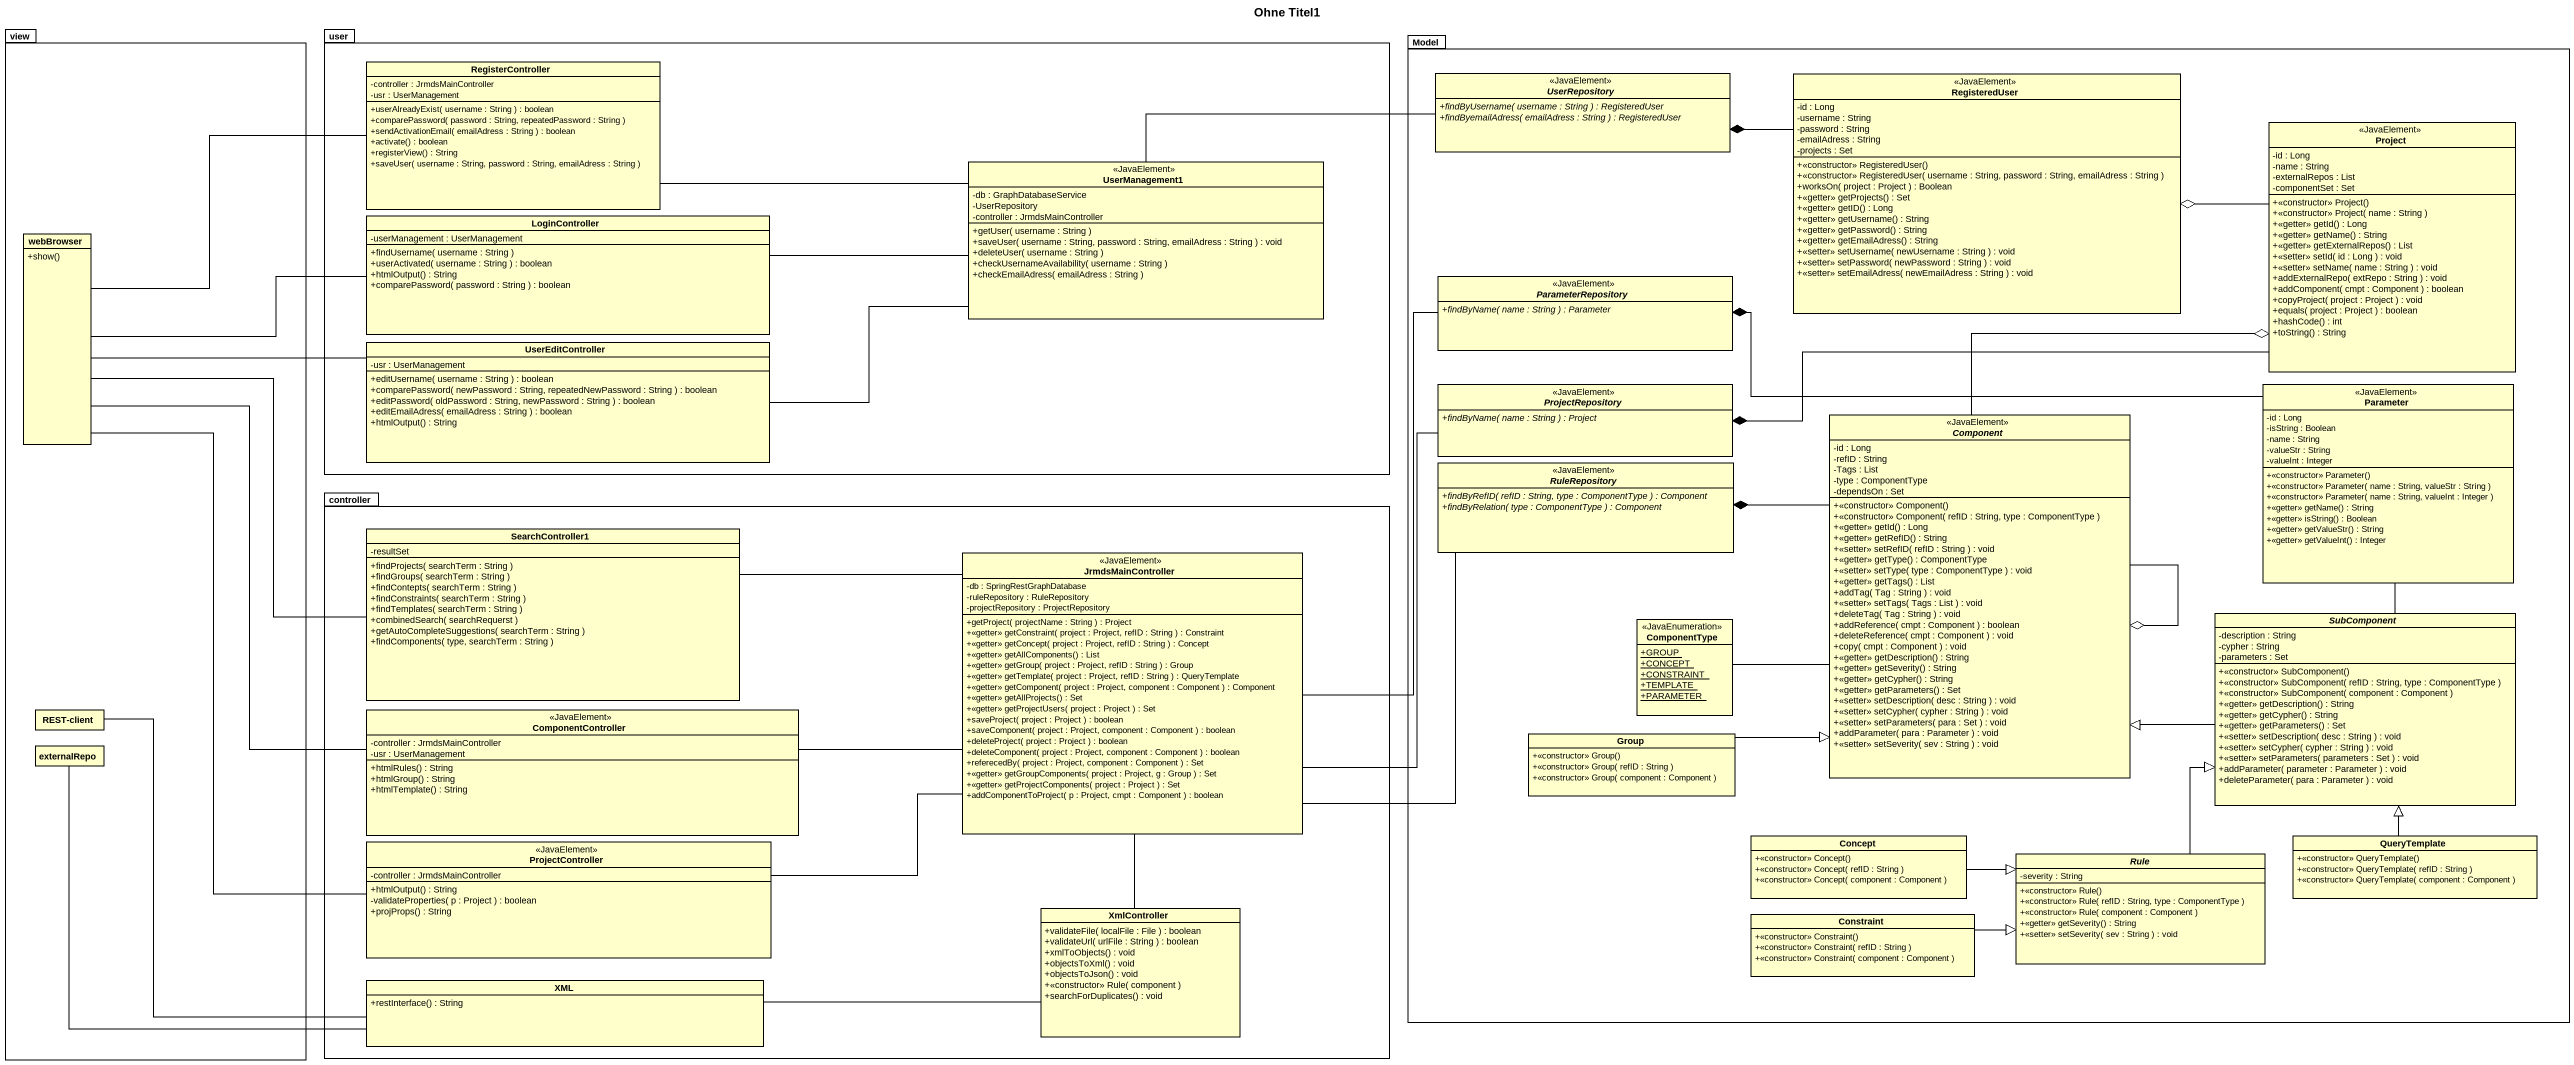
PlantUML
@startuml
title Ohne Titel1
hide circle
hide empty members
skinparam classAttributeIconSize 0
package view {
  class webBrowser {
    +show()
  }
  class "REST-client" as REST_client
  class externalRepo
}
package user {
  class RegisterController {
    -controller : JrmdsMainController
    -usr : UserManagement
    +userAlreadyExist( username : String ) : boolean
    +comparePassword( password : String, repeatedPassword : String )
    +sendActivationEmail( emailAdress : String ) : boolean
    +activate() : boolean
    +registerView() : String
    +saveUser( username : String, password : String, emailAdress : String )
  }
  class UserManagement1 <<JavaElement>> {
    -db : GraphDatabaseService
    -UserRepository
    -controller : JrmdsMainController
    +getUser( username : String )
    +saveUser( username : String, password : String, emailAdress : String ) : void
    +deleteUser( username : String )
    +checkUsernameAvailability( username : String )
    +checkEmailAdress( emailAdress : String )
  }
  class LoginController {
    -userManagement : UserManagement
    +findUsername( username : String )
    +userActivated( username : String ) : boolean
    +htmlOutput() : String
    +comparePassword( password : String ) : boolean
  }
  class UserEditController {
    -usr : UserManagement
    +editUsername( username : String ) : boolean
    +comparePassword( newPassword : String, repeatedNewPassword : String ) : boolean
    +editPassword( oldPassword : String, newPassword : String ) : boolean
    +editEmailAdress( emailAdress : String ) : boolean
    +htmlOutput() : String
  }
}
package Model {
  interface UserRepository <<JavaElement>> {
    {abstract} +findByUsername( username : String ) : RegisteredUser
    {abstract} +findByemailAdress( emailAdress : String ) : RegisteredUser
  }
  class RegisteredUser <<JavaElement>> {
    -id : Long
    -username : String
    -password : String
    -emailAdress : String
    -projects : Set
    +<<constructor>> RegisteredUser()
    +<<constructor>> RegisteredUser( username : String, password : String, emailAdress : String )
    +worksOn( project : Project ) : Boolean
    +<<getter>> getProjects() : Set
    +<<getter>> getID() : Long
    +<<getter>> getUsername() : String
    +<<getter>> getPassword() : String
    +<<getter>> getEmailAdress() : String
    +<<setter>> setUsername( newUsername : String ) : void
    +<<setter>> setPassword( newPassword : String ) : void
    +<<setter>> setEmailAdress( newEmailAdress : String ) : void
  }
  class Project <<JavaElement>> {
    -id : Long
    -name : String
    -externalRepos : List
    -componentSet : Set
    +<<constructor>> Project()
    +<<constructor>> Project( name : String )
    +<<getter>> getId() : Long
    +<<getter>> getName() : String
    +<<getter>> getExternalRepos() : List
    +<<setter>> setId( id : Long ) : void
    +<<setter>> setName( name : String ) : void
    +addExternalRepo( extRepo : String ) : void
    +addComponent( cmpt : Component ) : boolean
    +copyProject( project : Project ) : void
    +equals( project : Project ) : boolean
    +hashCode() : int
    +toString() : String
  }
  interface ParameterRepository <<JavaElement>> {
    {abstract} +findByName( name : String ) : Parameter
  }
  interface ProjectRepository <<JavaElement>> {
    {abstract} +findByName( name : String ) : Project
  }
  class Parameter <<JavaElement>> {
    -id : Long
    -isString : Boolean
    -name : String
    -valueStr : String
    -valueInt : Integer
    +<<constructor>> Parameter()
    +<<constructor>> Parameter( name : String, valueStr : String )
    +<<constructor>> Parameter( name : String, valueInt : Integer )
    +<<getter>> getName() : String
    +<<getter>> isString() : Boolean
    +<<getter>> getValueStr() : String
    +<<getter>> getValueInt() : Integer
  }
  abstract class "Component" as Component_ <<JavaElement>> {
    -id : Long
    -refID : String
    -Tags : List
    -type : ComponentType
    -dependsOn : Set
    +<<constructor>> Component()
    +<<constructor>> Component( refID : String, type : ComponentType )
    +<<getter>> getId() : Long
    +<<getter>> getRefID() : String
    +<<setter>> setRefID( refID : String ) : void
    +<<getter>> getType() : ComponentType
    +<<setter>> setType( type : ComponentType ) : void
    +<<getter>> getTags() : List
    +addTag( Tag : String ) : void
    +<<setter>> setTags( Tags : List ) : void
    +deleteTag( Tag : String ) : void
    +addReference( cmpt : Component ) : boolean
    +deleteReference( cmpt : Component ) : void
    +copy( cmpt : Component ) : void
    +<<getter>> getDescription() : String
    +<<getter>> getSeverity() : String
    +<<getter>> getCypher() : String
    +<<getter>> getParameters() : Set
    +<<setter>> setDescription( desc : String ) : void
    +<<setter>> setCypher( cypher : String ) : void
    +<<setter>> setParameters( para : Set ) : void
    +addParameter( para : Parameter ) : void
    +<<setter>> setSeverity( sev : String ) : void
  }
  interface RuleRepository <<JavaElement>> {
    {abstract} +findByRefID( refID : String, type : ComponentType ) : Component
    {abstract} +findByRelation( type : ComponentType ) : Component
  }
  class ComponentType <<JavaEnumeration>> {
    {static} +GROUP
    {static} +CONCEPT
    {static} +CONSTRAINT
    {static} +TEMPLATE
    {static} +PARAMETER
  }
  abstract class SubComponent {
    -description : String
    -cypher : String
    -parameters : Set
    +<<constructor>> SubComponent()
    +<<constructor>> SubComponent( refID : String, type : ComponentType )
    +<<constructor>> SubComponent( component : Component )
    +<<getter>> getDescription() : String
    +<<getter>> getCypher() : String
    +<<getter>> getParameters() : Set
    +<<setter>> setDescription( desc : String ) : void
    +<<setter>> setCypher( cypher : String ) : void
    +<<setter>> setParameters( parameters : Set ) : void
    +addParameter( parameter : Parameter ) : void
    +deleteParameter( para : Parameter ) : void
  }
  class "Group" as Group_ {
    +<<constructor>> Group()
    +<<constructor>> Group( refID : String )
    +<<constructor>> Group( component : Component )
  }
  class Concept {
    +<<constructor>> Concept()
    +<<constructor>> Concept( refID : String )
    +<<constructor>> Concept( component : Component )
  }
  abstract class Rule {
    -severity : String
    +<<constructor>> Rule()
    +<<constructor>> Rule( refID : String, type : ComponentType )
    +<<constructor>> Rule( component : Component )
    +<<getter>> getSeverity() : String
    +<<setter>> setSeverity( sev : String ) : void
  }
  class QueryTemplate {
    +<<constructor>> QueryTemplate()
    +<<constructor>> QueryTemplate( refID : String )
    +<<constructor>> QueryTemplate( component : Component )
  }
  class Constraint {
    +<<constructor>> Constraint()
    +<<constructor>> Constraint( refID : String )
    +<<constructor>> Constraint( component : Component )
  }
}
package controller {
  class SearchController1 {
    -resultSet
    +findProjects( searchTerm : String )
    +findGroups( searchTerm : String )
    +findContepts( searchTerm : String )
    +findConstraints( searchTerm : String )
    +findTemplates( searchTerm : String )
    +combinedSearch( searchRequerst )
    +getAutoCompleteSuggestions( searchTerm : String )
    +findComponents( type, searchTerm : String )
  }
  class JrmdsMainController <<JavaElement>> {
    -db : SpringRestGraphDatabase
    -ruleRepository : RuleRepository
    -projectRepository : ProjectRepository
    +getProject( projectName : String ) : Project
    +<<getter>> getConstraint( project : Project, refID : String ) : Constraint
    +<<getter>> getConcept( project : Project, refID : String ) : Concept
    +<<getter>> getAllComponents() : List
    +<<getter>> getGroup( project : Project, refID : String ) : Group
    +<<getter>> getTemplate( project : Project, refID : String ) : QueryTemplate
    +<<getter>> getComponent( project : Project, component : Component ) : Component
    +<<getter>> getAllProjects() : Set
    +<<getter>> getProjectUsers( project : Project ) : Set
    +saveProject( project : Project ) : boolean
    +saveComponent( project : Project, component : Component ) : boolean
    +deleteProject( project : Project ) : boolean
    +deleteComponent( project : Project, component : Component ) : boolean
    +referecedBy( project : Project, component : Component ) : Set
    +<<getter>> getGroupComponents( project : Project, g : Group ) : Set
    +<<getter>> getProjectComponents( project : Project ) : Set
    +addComponentToProject( p : Project, cmpt : Component ) : boolean
  }
  class ComponentController <<JavaElement>> {
    -controller : JrmdsMainController
    -usr : UserManagement
    +htmlRules() : String
    +htmlGroup() : String
    +htmlTemplate() : String
  }
  class ProjectController <<JavaElement>> {
    -controller : JrmdsMainController
    +htmlOutput() : String
    -validateProperties( p : Project ) : boolean
    +projProps() : String
  }
  class XmlController {
    +validateFile( localFile : File ) : boolean
    +validateUrl( urlFile : String ) : boolean
    +xmlToObjects() : void
    +objectsToXml() : void
    +objectsToJson() : void
    +<<constructor>> Rule( component )
    +searchForDuplicates() : void
  }
  class XML {
    +restInterface() : String
  }
}
RegisterController -right- UserManagement1
UserRepository *-right- RegisteredUser
RegisteredUser o-right- Project
Project o-- Component_
UserManagement1 -right- UserRepository
webBrowser -right- RegisterController
webBrowser -right- LoginController
webBrowser -right- UserEditController
webBrowser -right- SearchController1
webBrowser -- ComponentController
webBrowser -- ProjectController
LoginController -right- UserManagement1
ParameterRepository *-right- Parameter
UserEditController -right- UserManagement1
ProjectRepository *-right- Project
Component_ o-- Component_
Component_ -left- ComponentType
RuleRepository *-right- Component_
SearchController1 -right- JrmdsMainController
JrmdsMainController -up- ParameterRepository
JrmdsMainController -up- ProjectRepository
JrmdsMainController -right- RuleRepository
JrmdsMainController -- XmlController
SubComponent -up- Parameter
SubComponent -left-|> Component_
REST_client -right- XML
externalRepo -right- XML
ComponentController -right- JrmdsMainController
Group_ -right-|> Component_
ProjectController -right- JrmdsMainController
Concept -right-|> Rule
Rule -up-|> SubComponent
QueryTemplate -up-|> SubComponent
Constraint -right-|> Rule
XML -right- XmlController
@enduml
